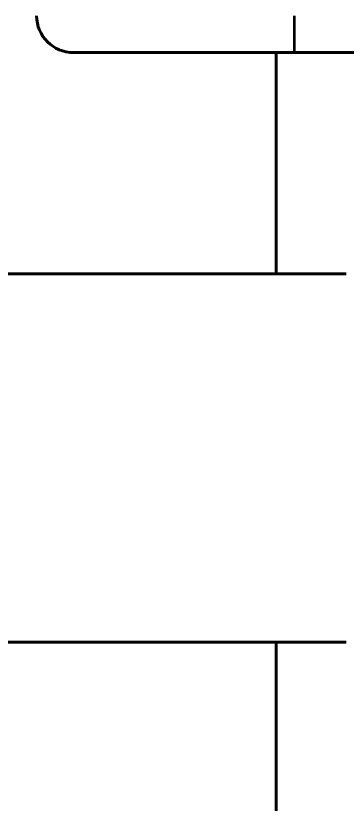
# Model space of a CAD drawing. Header units: millimetres. Extents: x 0 to 5945, y 0 to 4205.
# Drawn here: x 4607.81 to 4616.77, y 1786.76 to 1808.13 of the extents above; entities that cross this region are included whole.
import ezdxf

# ---------------------------------------------------------------- set-up
doc = ezdxf.new("R2010")
doc.units = ezdxf.units.MM
doc.header["$LTSCALE"] = 5
for name, color, linetype, lineweight in [('가시적인 것(ISO)', 3, 'Continuous', 40), ('가시적인 좁은 것(ISO)', 3, 'Continuous', 35), ('치수(ISO)', 2, 'Continuous', 25)]:
    doc.layers.add(name, color=color, linetype=linetype, lineweight=lineweight)
doc.styles.add('치수 텍스트_PSTEK_POSCO', font='isocp.shx')
doc.dimstyles.new('치수_PSTEK_POSCO', dxfattribs={"dimscale": 5, "dimtxt": 3.5, "dimasz": 2.5, "dimexe": 2, "dimexo": 2.5, "dimgap": 1, "dimtad": 1, "dimrnd": 1e-08, "dimdsep": 46, "dimtxsty": '치수 텍스트_PSTEK_POSCO', "dimcen": 0.09, "dimdle": 10, "dimclrd": 7, "dimclre": 7, "dimclrt": 2, "dimadec": 1, "dimazin": 2, "dimtfac": 1, "dimtmove": 0, "dimatfit": 3, "dimfxl": 1, "dimtolj": 1, "dimlwd": -1, "dimlwe": -1, "dimarcsym": 0})

# ---------------------------------------------------------------- blocks, each defined once
blk = doc.blocks.new('*D54')
at = {"layer": 'Defpoints', "color": 0, "transparency": 16777216}
for p in [(4466.824, 2317.126), (4627.374, 2317.126), (4627.374, 1747.126)]:
    blk.add_point(p, dxfattribs=at)
at = {"layer": '치수(ISO)', "color": 7, "transparency": 16777216}
for p, q in [((4614.874, 2317.126), (4456.824, 2317.126)), ((4466.824, 1759.626), (4466.824, 2304.626)), ((4614.874, 1747.126), (4456.824, 1747.126))]:
    blk.add_line(p, q, dxfattribs=at)
for points in [[(4464.74, 2304.626), (4468.907, 2304.626), (4466.824, 2317.126)], [(4464.74, 1759.626), (4468.907, 1759.626), (4466.824, 1747.126)]]:
    blk.add_solid(points, dxfattribs=at)
at = {"layer": '치수(ISO)', "color": 2, "transparency": 16777216, "insert": (4453.074, 2016.369), "char_height": 17.5, "attachment_point": 4, "rotation": 90, "style": '치수 텍스트_PSTEK_POSCO'}
blk.add_mtext('\\A1;570', dxfattribs=at)

msp = doc.modelspace()

# ---------------------------------------------------------------- linework, layer by layer
at = {"layer": '가시적인 것(ISO)'}
for p, q in [((4614.874, 1801.126), (4614.874, 1807.126)), ((4626.374, 1807.126), (4615.374, 1807.126)), ((4616.774, 1801.126), (4594.874, 1801.126)), ((4616.774, 1791.126), (4594.874, 1791.126)), ((4614.874, 1352.126), (4614.874, 1791.126))]:
    msp.add_line(p, q, dxfattribs=at)
msp.add_arc((4609.374, 1808.126), 1, 180, 270, dxfattribs=at)
msp.add_open_spline([(4615.374, 1807.126), (4615.03, 1807.126), (4614.688, 1807.126), (4614.35, 1807.126), (4614.327, 1807.126), (4614.306, 1807.126), (4614.282, 1807.126), (4613.948, 1807.126), (4613.621, 1807.126), (4613.302, 1807.126), (4613.256, 1807.126), (4613.212, 1807.126), (4613.165, 1807.126), (4612.883, 1807.126), (4612.611, 1807.126), (4612.349, 1807.126), (4612.262, 1807.126), (4612.177, 1807.126), (4612.091, 1807.126), (4611.744, 1807.126), (4611.424, 1807.126), (4611.131, 1807.126), (4610.875, 1807.126), (4610.644, 1807.126), (4610.439, 1807.126), (4610.409, 1807.126), (4610.38, 1807.126), (4610.352, 1807.126), (4610.158, 1807.126), (4609.992, 1807.126), (4609.853, 1807.126), (4609.833, 1807.126), (4609.813, 1807.126), (4609.795, 1807.126), (4609.661, 1807.126), (4609.559, 1807.126), (4609.488, 1807.126), (4609.483, 1807.126), (4609.478, 1807.126), (4609.474, 1807.126), (4609.407, 1807.126), (4609.387, 1807.126), (4609.374, 1807.126)], degree=3, knots=[0, 0, 0, 0, 0.0585938, 0.0585938, 0.0585938, 0.0625, 0.0625, 0.0625, 0.1171875, 0.1171875, 0.1171875, 0.125, 0.125, 0.125, 0.171875, 0.171875, 0.171875, 0.1875, 0.1875, 0.1875, 0.25, 0.25, 0.25, 0.3046875, 0.3046875, 0.3046875, 0.3125, 0.3125, 0.3125, 0.3671875, 0.3671875, 0.3671875, 0.375, 0.375, 0.375, 0.4335938, 0.4335938, 0.4335938, 0.4375, 0.4375, 0.4375, 0.5, 0.5, 0.5, 0.5], dxfattribs=at)
at = {"layer": '가시적인 좁은 것(ISO)'}
msp.add_line((4615.374, 1807.126), (4615.374, 1808.126), dxfattribs=at)

# ---------------------------------------------------------------- dimensions: what is measured, and where the dimension line sits
at = {"layer": '치수(ISO)', "color": 7}
dim = msp.add_linear_dim(base=(4466.824, 2317.126), p1=(4627.374, 1747.126), p2=(4627.374, 2317.126), angle=270, dimstyle='치수_PSTEK_POSCO', override={"dimdec": 2, "dimtp": 0, "dimtm": 0, "dimtdec": 2, "dimtofl": 0, "dimatfit": 1}, dxfattribs=at)
dim.commit()
dim.dimension.update_dxf_attribs({"geometry": '*D54', "text_midpoint": (4466.824, 2032.126), "dimtype": 160})

doc.saveas('drawing.dxf')
